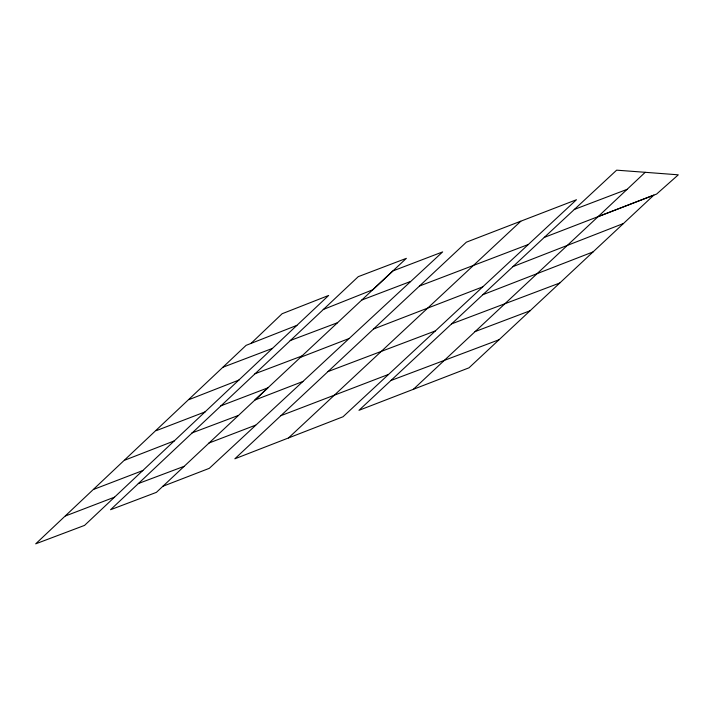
<?xml version="1.0" encoding="UTF-8"?>
<svg xmlns="http://www.w3.org/2000/svg" width="714" height="714" viewBox="0 0 714 714"><rect width="100%" height="100%" fill="white"/><g stroke="black" fill="none" stroke-linecap="round" stroke-linejoin="round"><path stroke-width="1.07" d="M250.989 343.425L282.119 313.732L328.654 295.453L84.547 525.397L35.7 543.836L246.089 345.353L296.926 325.352M220.751 405.873L267.937 387.818L156.393 492.357L110.554 509.725L358.276 276.648L406.364 258.343L372.744 289.786L323.228 309.501M598.055 216.681L645.215 172.306L678.3 174.823L656.621 194.056L544.273 237.405L358.972 410.318L469 367.817L653.863 195.109L598.055 216.681L413.379 389.3M280.87 415.673L234.852 458.799L343.023 416.762L576.466 199.733L466.358 242.18L280.87 415.673L388.532 374.413M349.155 338.49L442.662 251.899L392.923 270.918L254.8 400.072L302.888 381.499L349.155 338.49L300.612 357.277M302.888 381.499L209.309 468.33L162.872 486.279M288.501 437.95L520.792 221.26M544.273 237.405L616.637 170.164L645.215 172.306M188.951 399.644L239.038 380.009M512.831 266.661L623.492 223.491M125.039 460.057L174.439 440.833M373.476 329.038L482.744 286.849M482.842 294.695L593.12 251.89M156.286 430.649L205.23 411.835M208.845 443.082L255.639 425.142M94.061 489.233L142.889 470.517M419.484 286.011L528.369 244.474M65.447 515.972L114.552 497.149M574.243 209.47L627.195 189.317M361.811 300.023L410.479 281.512M223.125 367.157L272.552 348.37M254.907 373.77L302.013 355.956M451.578 323.879L559.758 283.003M327.994 371.566L435.361 330.921M475.006 331.599L529.975 310.804M498.952 339.775L390.951 380.5M290.161 340.56L337.588 322.692M191.887 432.97L238.271 415.486M138.311 483.556L184.051 466.358"/></g></svg>
